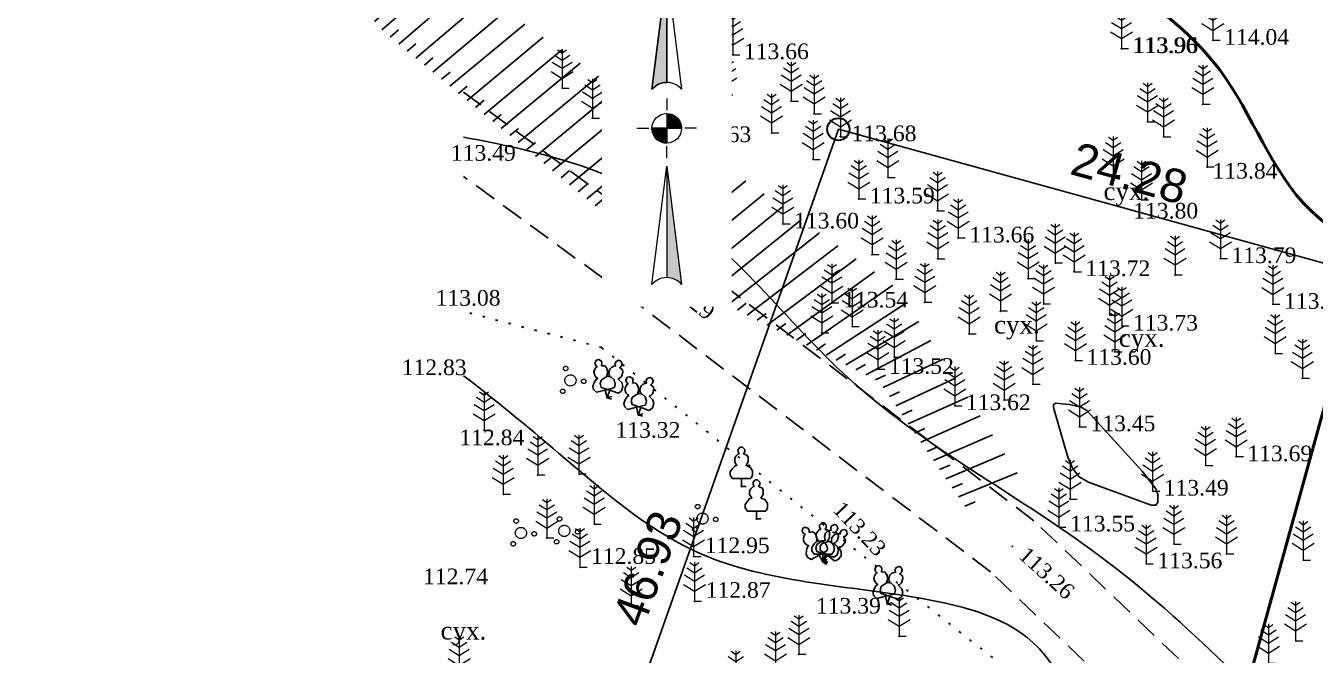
# Model space of a CAD drawing. Header units: millimetres. Extents: x 5405527 to 5405632, y 5524826 to 5524943.
# Drawn here: x 5405527.5 to 5405585.2, y 5524868.3 to 5524896.5 of the extents above; entities that cross this region are included whole.
import ezdxf
from ezdxf.enums import TextEntityAlignment as Align

# ---------------------------------------------------------------- set-up
doc = ezdxf.new("R2010")
doc.units = ezdxf.units.MM
doc.set_wipeout_variables(frame=1)
for name, pattern in [('DASHEDX2', [1.5, 1, -0.5]), ('HIDDEN', [0.5, 0, -0.5]), ('суцільна', [50, 50, 0])]:
    doc.linetypes.add(name, pattern=pattern)
for name, color, linetype, lineweight in [('#Лист (текст_ПН)', 250, 'Continuous', 0), ('#Штамп', 250, 'Continuous', 0), ('Контур', 7, 'HIDDEN', 30), ('ТОЧКИ', 7, 'Continuous', 30), ('усл. знак', 7, 'суцільна', 20)]:
    doc.layers.add(name, color=color, linetype=linetype, lineweight=lineweight)
for name, color, linetype in [('горизонтали', 42, 'Continuous'), ('дороги', 7, 'Continuous'), ('Ділянки_Межі', 10, 'Continuous'), ('надписи', 7, 'Continuous'), ('Откос', 7, 'Continuous'), ('отметки', 7, 'Continuous'), ('промеры', 185, 'Continuous'), ('Растительность', 7, 'Continuous')]:
    doc.layers.add(name, color=color, linetype=linetype)
doc.styles.get("Standard").update_dxf_attribs({"font": 'arial.ttf'})
doc.styles.add('times', font='times.ttf')
doc.styles.add('Мой_Топо', font='isocpeui.ttf')

# ---------------------------------------------------------------- blocks, each defined once
blk = doc.blocks.new('A$C51FE15A3')
at = {"layer": 'Растительность', "color": 94, "lineweight": 0}
for points in [[(0, 1.75), (0, 0), (0.319, 0)], [(-0.447, 1.172), (0, 0.895), (0.447, 1.172)], [(-0.343, 1.489), (0, 1.267), (0.343, 1.489)], [(-0.201, 1.726), (0, 1.584), (0.201, 1.726)], [(-0.493, 0.753), (0, 0.444), (0.493, 0.753)]]:
    blk.add_lwpolyline(points, dxfattribs=at)
blk = doc.blocks.new('A$C72385B22')
at = {"layer": 'усл. знак'}
for centre, radius in [((-0.02, 1.49), 0.25), ((0, 0), 0.625), ((-1.29, -0.64), 0.25), ((1.28, -0.76), 0.25)]:
    blk.add_circle(centre, radius, dxfattribs=at)
blk = doc.blocks.new('A$C2ACB5305')
at = {"layer": 'Растительность'}
blk.add_lwpolyline([(0.2, 0), (0.2, 0), (0, 0), (0, 0.35), (-0.4, 0.35), (-0.5, 0.5), (-0.5, 0.65), (-0.4, 0.8), (-0.3, 0.9), (-0.2, 0.95), (-0.25, 1), (-0.3, 1.1), (-0.3, 1.25), (-0.25, 1.35), (-0.15, 1.45), (-0.1, 1.45), (-0.15, 1.55), (-0.15, 1.65), (-0.05, 1.75), (0.05, 1.75), (0.15, 1.65), (0.15, 1.55), (0.1, 1.45), (0.25, 1.4), (0.3, 1.3), (0.3, 1.1), (0.25, 1), (0.2, 0.95), (0.4, 0.85), (0.5, 0.7), (0.5, 0.5), (0.45, 0.4), (0.4, 0.35), (0, 0.35)], dxfattribs=at)
blk = doc.blocks.new('Geo_Otkos_1', base_point=(5406079.34, 5525314.645, 108.81))
at = {"color": 0, "lineweight": -2}
for p, q in [((5406080.004, 5525313.91, 108.81), (5406080.066, 5525313.965, 108.81)), ((5406080.336, 5525313.543, 108.81), (5406080.402, 5525313.6, 108.81)), ((5406080.668, 5525313.176, 108.81), (5406080.868, 5525313.349, 108.81)), ((5406081.001, 5525312.808, 108.81), (5406081.135, 5525312.925, 108.81)), ((5406081.333, 5525312.441, 108.81), (5406081.67, 5525312.734, 108.81)), ((5406081.665, 5525312.073, 108.81), (5406082.042, 5525312.402, 108.81)), ((5406081.997, 5525311.706, 108.81), (5406082.472, 5525312.119, 108.81)), ((5406082.329, 5525311.338, 108.81), (5406082.706, 5525311.667, 108.81)), ((5406082.661, 5525310.971, 108.81), (5406083.274, 5525311.504, 108.81)), ((5406082.994, 5525310.604, 108.81), (5406083.371, 5525310.932, 108.81)), ((5406083.326, 5525310.236, 108.81), (5406084.076, 5525310.889, 108.81)), ((5406083.658, 5525309.869, 108.81), (5406084.035, 5525310.197, 108.81)), ((5406083.99, 5525309.501, 108.81), (5406084.878, 5525310.274, 108.81)), ((5406084.654, 5525308.767, 108.81), (5406085.68, 5525309.659, 108.81)), ((5406084.322, 5525309.134, 108.81), (5406084.699, 5525309.462, 108.81)), ((5406085.319, 5525308.032, 108.81), (5406086.481, 5525309.044, 108.81)), ((5406084.987, 5525308.399, 108.81), (5406085.364, 5525308.727, 108.81)), ((5406085.983, 5525307.297, 108.81), (5406087.283, 5525308.429, 108.81)), ((5406085.651, 5525307.664, 108.81), (5406086.028, 5525307.993, 108.81)), ((5406086.647, 5525306.562, 108.81), (5406088.085, 5525307.814, 108.81)), ((5406086.315, 5525306.929, 108.81), (5406086.692, 5525307.258, 108.81)), ((5406087.312, 5525305.827, 108.81), (5406088.887, 5525307.199, 108.81)), ((5406086.98, 5525306.195, 108.81), (5406087.357, 5525306.523, 108.81)), ((5406087.976, 5525305.092, 108.81), (5406089.689, 5525306.584, 108.81)), ((5406087.644, 5525305.46, 108.81), (5406088.021, 5525305.788, 108.81)), ((5406088.64, 5525304.357, 108.81), (5406090.491, 5525305.969, 108.81)), ((5406088.308, 5525304.725, 108.81), (5406088.685, 5525305.053, 108.81)), ((5406089.305, 5525303.623, 108.81), (5406091.293, 5525305.353, 108.81)), ((5406088.973, 5525303.99, 108.81), (5406089.35, 5525304.318, 108.81)), ((5406089.969, 5525302.888, 108.81), (5406092.095, 5525304.738, 108.81)), ((5406090.633, 5525302.153, 108.81), (5406092.896, 5525304.123, 108.81)), ((5406089.637, 5525303.255, 108.81), (5406090.014, 5525303.584, 108.81)), ((5406091.298, 5525301.418, 108.81), (5406093.698, 5525303.508, 108.81)), ((5406090.301, 5525302.52, 108.81), (5406090.678, 5525302.849, 108.81)), ((5406091.962, 5525300.683, 108.81), (5406094.5, 5525302.893, 108.81)), ((5406090.965, 5525301.786, 108.81), (5406091.343, 5525302.114, 108.81)), ((5406092.626, 5525299.948, 108.81), (5406095.302, 5525302.278, 108.81)), ((5406093.291, 5525299.214, 108.81), (5406096.104, 5525301.663, 108.81)), ((5406091.63, 5525301.051, 108.81), (5406092.007, 5525301.379, 108.81)), ((5406093.955, 5525298.479, 108.81), (5406096.906, 5525301.048, 108.81)), ((5406092.294, 5525300.316, 108.81), (5406092.671, 5525300.644, 108.81)), ((5406094.619, 5525297.744, 108.81), (5406097.708, 5525300.433, 108.81)), ((5406092.958, 5525299.581, 108.81), (5406093.336, 5525299.909, 108.81)), ((5406095.284, 5525297.009, 108.81), (5406098.51, 5525299.818, 108.81)), ((5406093.623, 5525298.846, 108.81), (5406094, 5525299.174, 108.81)), ((5406095.948, 5525296.274, 108.81), (5406099.292, 5525299.179, 108.81)), ((5406096.698, 5525295.63, 108.81), (5406100.052, 5525298.514, 108.81)), ((5406094.287, 5525298.111, 108.81), (5406094.664, 5525298.44, 108.81)), ((5406094.951, 5525297.376, 108.81), (5406095.329, 5525297.705, 108.81)), ((5406097.463, 5525295, 108.81), (5406100.813, 5525297.849, 108.81)), ((5406095.616, 5525296.642, 108.81), (5406095.993, 5525296.97, 108.81)), ((5406098.228, 5525294.37, 108.81), (5406101.574, 5525297.185, 108.81)), ((5406096.316, 5525295.944, 108.81), (5406096.694, 5525296.271, 108.81)), ((5406098.992, 5525293.74, 108.81), (5406102.341, 5525296.529, 108.81)), ((5406097.081, 5525295.315, 108.81), (5406097.461, 5525295.64, 108.81)), ((5406099.757, 5525293.111, 108.81), (5406103.166, 5525295.944, 108.81)), ((5406100.522, 5525292.481, 108.81), (5406103.99, 5525295.36, 108.81)), ((5406097.845, 5525294.685, 108.81), (5406098.227, 5525295.008, 108.81)), ((5406101.287, 5525291.851, 108.81), (5406104.814, 5525294.775, 108.81)), ((5406098.61, 5525294.055, 108.81), (5406098.994, 5525294.376, 108.81)), ((5406102.051, 5525291.221, 108.81), (5406105.639, 5525294.191, 108.81)), ((5406099.375, 5525293.425, 108.81), (5406099.759, 5525293.745, 108.81)), ((5406102.816, 5525290.592, 108.81), (5406106.463, 5525293.606, 108.81)), ((5406100.14, 5525292.796, 108.81), (5406100.524, 5525293.115, 108.81)), ((5406103.581, 5525289.962, 108.81), (5406107.287, 5525293.022, 108.81)), ((5406100.904, 5525292.166, 108.81), (5406101.289, 5525292.485, 108.81)), ((5406104.347, 5525289.334, 108.81), (5406108.112, 5525292.437, 108.81)), ((5406101.669, 5525291.536, 108.81), (5406102.054, 5525291.855, 108.81)), ((5406105.114, 5525288.708, 108.81), (5406108.936, 5525291.853, 108.81)), ((5406102.434, 5525290.907, 108.81), (5406102.819, 5525291.225, 108.81)), ((5406105.882, 5525288.081, 108.81), (5406109.76, 5525291.268, 108.81)), ((5406103.198, 5525290.277, 108.81), (5406103.584, 5525290.595, 108.81)), ((5406106.649, 5525287.455, 108.81), (5406110.585, 5525290.684, 108.81)), ((5406103.963, 5525289.647, 108.81), (5406104.349, 5525289.965, 108.81)), ((5406107.416, 5525286.828, 108.81), (5406111.409, 5525290.099, 108.81)), ((5406104.731, 5525289.021, 108.81), (5406105.117, 5525289.339, 108.81)), ((5406108.184, 5525286.202, 108.81), (5406112.233, 5525289.515, 108.81)), ((5406105.498, 5525288.394, 108.81), (5406105.884, 5525288.712, 108.81)), ((5406108.951, 5525285.575, 108.81), (5406113.058, 5525288.93, 108.81)), ((5406109.719, 5525284.949, 108.81), (5406113.882, 5525288.346, 108.81)), ((5406106.265, 5525287.768, 108.81), (5406106.652, 5525288.085, 108.81)), ((5406110.531, 5525284.392, 108.81), (5406114.706, 5525287.761, 108.81)), ((5406107.033, 5525287.141, 108.81), (5406107.419, 5525287.458, 108.81)), ((5406111.415, 5525283.945, 108.81), (5406115.53, 5525287.178, 108.81)), ((5406107.8, 5525286.515, 108.81), (5406108.187, 5525286.832, 108.81)), ((5406112.3, 5525283.499, 108.81), (5406116.353, 5525286.594, 108.81)), ((5406108.567, 5525285.889, 108.81), (5406108.955, 5525286.205, 108.81)), ((5406113.184, 5525283.052, 108.81), (5406117.177, 5525286.011, 108.81)), ((5406109.335, 5525285.262, 108.81), (5406109.722, 5525285.578, 108.81)), ((5406114.068, 5525282.605, 108.81), (5406118, 5525285.428, 108.81)), ((5406110.102, 5525284.636, 108.81), (5406110.49, 5525284.952, 108.81)), ((5406114.952, 5525282.158, 108.81), (5406118.824, 5525284.844, 108.81)), ((5406110.973, 5525284.169, 108.81), (5406111.365, 5525284.48, 108.81)), ((5406111.857, 5525283.722, 108.81), (5406112.253, 5525284.028, 108.81)), ((5406112.742, 5525283.275, 108.81), (5406113.141, 5525283.576, 108.81)), ((5406115.836, 5525281.711, 108.81), (5406119.427, 5525284.052, 108.81)), ((5406113.626, 5525282.828, 108.81), (5406114.03, 5525283.123, 108.81)), ((5406116.72, 5525281.264, 108.81), (5406119.976, 5525283.208, 108.81)), ((5406114.51, 5525282.381, 108.81), (5406114.918, 5525282.67, 108.81)), ((5406117.604, 5525280.817, 108.81), (5406120.525, 5525282.365, 108.81)), ((5406115.394, 5525281.934, 108.81), (5406115.808, 5525282.214, 108.81)), ((5406116.278, 5525281.487, 108.81), (5406116.702, 5525281.752, 108.81)), ((5406117.162, 5525281.04, 108.81), (5406117.597, 5525281.286, 108.81)), ((5406118.388, 5525280.256, 108.81), (5406121.074, 5525281.522, 108.81)), ((5406118.046, 5525280.593, 108.81), (5406118.495, 5525280.814, 108.81)), ((5406118.949, 5525279.439, 108.81), (5406121.624, 5525280.676, 108.81)), ((5406118.669, 5525279.848, 108.81), (5406119.122, 5525280.059, 108.81)), ((5406119.51, 5525278.623, 108.81), (5406122.175, 5525279.829, 108.81)), ((5406119.23, 5525279.031, 108.81), (5406119.684, 5525279.239, 108.81)), ((5406120.071, 5525277.806, 108.81), (5406122.725, 5525278.983, 108.81)), ((5406119.791, 5525278.215, 108.81), (5406120.247, 5525278.419, 108.81)), ((5406120.632, 5525276.99, 108.81), (5406123.276, 5525278.136, 108.81)), ((5406120.351, 5525277.398, 108.81), (5406120.809, 5525277.599, 108.81)), ((5406121.193, 5525276.173, 108.81), (5406123.827, 5525277.29, 108.81)), ((5406120.912, 5525276.582, 108.81), (5406121.372, 5525276.779, 108.81)), ((5406121.754, 5525275.357, 108.81), (5406124.377, 5525276.443, 108.81)), ((5406121.473, 5525275.765, 108.81), (5406121.934, 5525275.958, 108.81)), ((5406122.034, 5525274.948, 108.81), (5406122.497, 5525275.138, 108.81))]:
    blk.add_line(p, q, dxfattribs=at)
blk = doc.blocks.new('*U7')
at = {"color": 0}
for points in [[(-0.1125, 0), (-0.1087, -0.0291), (-0.0974, -0.0563)], [(-0.1125, 0), (-0.0974, -0.0563), (0, 0)], [(-0.0974, -0.0563), (0, -0.1125), (0, 0)], [(-0.0974, -0.0563), (-0.0795, -0.0795), (-0.0563, -0.0974)], [(-0.0974, -0.0563), (-0.0563, -0.0974), (0, -0.1125)], [(-0.0563, -0.0974), (-0.0291, -0.1087), (0, -0.1125)]]:
    blk.add_solid(points, dxfattribs=at)
blk = doc.blocks.new('*U8')
at = {"color": 0}
for points in [[(0, 0), (0.0974, 0.0563), (0, 0.1125)], [(0.0974, 0.0563), (0.0291, 0.1087), (0, 0.1125)], [(0.0974, 0.0563), (0.0563, 0.0974), (0.0291, 0.1087)], [(0, 0), (0.1125, 0), (0.0974, 0.0563)], [(0.0974, 0.0563), (0.0795, 0.0795), (0.0563, 0.0974)], [(0.1125, 0), (0.1087, 0.0291), (0.0974, 0.0563)]]:
    blk.add_solid(points, dxfattribs=at)
blk = doc.blocks.new('*U9')
at = {"color": 0}
for points in [[(0, -1.1363), (0.0212, -1.1378), (0, -0.288)], [(0.0212, -1.1378), (0.042, -1.1424), (0, -0.288)], [(0.042, -1.1424), (0.062, -1.1498), (0, -0.288)], [(0.062, -1.1498), (0.0806, -1.1601), (0, -0.288)], [(0.0806, -1.1601), (0.0976, -1.1729), (0, -0.288)], [(0.0976, -1.1729), (0.1126, -1.188), (0, -0.288)]]:
    blk.add_solid(points, dxfattribs=at)
blk = doc.blocks.new('*U10')
at = {"color": 0}
for points in [[(-0.1126, 0.297), (-0.0976, 0.3121), (0, 1.197)], [(-0.0976, 0.3121), (-0.0806, 0.3249), (0, 1.197)], [(-0.0806, 0.3249), (-0.062, 0.3352), (0, 1.197)], [(-0.062, 0.3352), (-0.042, 0.3426), (0, 1.197)], [(-0.042, 0.3426), (-0.0212, 0.3472), (0, 1.197)], [(-0.0212, 0.3472), (0, 0.3487), (0, 1.197)]]:
    blk.add_solid(points, dxfattribs=at)
blk = doc.blocks.new('#Північ')
at = {"color": 7}
blk.add_wipeout([(-2.901, 10.635), (2.901, 10.635), (2.901, -7.981), (-2.901, -7.981)], dxfattribs=at).dxf.layer = '#Лист (текст_ПН)'
at = {"layer": '#Лист (текст_ПН)'}
for p, q in [((-0.663, 1.748), (0, 7.043)), ((0, 7.043), (0, 2.052)), ((0, 7.043), (0.663, 1.748)), ((0, 1.337), (0, 0.807)), ((0, 0.662), (0, -0.662)), ((-1.337, 0), (-0.807, 0)), ((-0.662, 0), (0.662, 0)), ((1.337, 0), (0.807, 0)), ((0, -1.337), (0, -0.807)), ((-0.663, -6.99), (0, -1.695)), ((0, -1.695), (0.663, -6.99)), ((0, -1.695), (0, -6.686))]:
    blk.add_line(p, q, dxfattribs=at)
at = {"layer": '#Лист (текст_ПН)', "flags": 128}
for points in [[(0, 7.043), (-0.663, 1.748, -0.218585), (0, 2.052)], [(0, 0), (-0.662, 0, 0.414214), (0, -0.662)]]:
    blk.add_lwpolyline(points, format="xyb", close=True, dxfattribs=at)
at = {"layer": '#Лист (текст_ПН)'}
blk.add_circle((0, 0), 0.662, dxfattribs=at)
for centre in [(0, 1.178), (0, -7.56)]:
    blk.add_arc(centre, 0.874, 40.67981, 139.32019, dxfattribs=at)
at = {"layer": '#Лист (текст_ПН)', "xscale": 5.883850111352785, "yscale": 5.883850111352785, "zscale": 5.883850111352785}
for name in ['*U10', '*U8', '*U7', '*U9']:
    blk.add_blockref(name, (0, 0), dxfattribs=at)
at = {"layer": '#Лист (текст_ПН)', "style": 'Мой_Топо'}
blk.add_text('Пн', height=1.4, dxfattribs=at).set_placement((-1.217, 8.077))

msp = doc.modelspace()

# ---------------------------------------------------------------- linework, layer by layer
at = {"layer": 'горизонтали', "color": 32}
msp.add_polyline3d([(5405575.057, 5524876.062, 113.5), (5405574.647, 5524876.302, 113.5), (5405574.337, 5524876.682, 113.5), (5405574.127, 5524877.182, 113.5), (5405573.497, 5524879.402, 113.5), (5405573.497, 5524879.542, 113.5), (5405573.597, 5524879.602, 113.5), (5405574.197, 5524879.542, 113.5), (5405574.727, 5524879.412, 113.5), (5405574.977, 5524879.272, 113.5), (5405577.457, 5524876.552, 113.5), (5405578.077, 5524875.752, 113.5), (5405578.157, 5524875.522, 113.5), (5405578.157, 5524875.142, 113.5), (5405578.077, 5524875.022, 113.5), (5405577.857, 5524875.022, 113.5), (5405575.057, 5524876.062, 113.5)], close=True, dxfattribs=at)
at = {"layer": 'горизонтали', "color": 32, "lineweight": 50}
msp.add_open_spline([(5405606.456, 5524869.158), (5405605.877, 5524869.753), (5405604.523, 5524871.087), (5405599.067, 5524873.137), (5405593.856, 5524878.42), (5405589.938, 5524885.301), (5405583.797, 5524888.195), (5405581.689, 5524894.807), (5405574.067, 5524900.184), (5405568.854, 5524904.428), (5405565.01, 5524906.609)], degree=3, knots=[95.517258, 95.517258, 95.517258, 95.517258, 97.981196, 101.219145, 112.663477, 119.411918, 124.483522, 131.95838, 138.574265, 151.941327, 151.941327, 151.941327, 151.941327], dxfattribs=at)
at = {"layer": 'горизонтали', "color": 32}
for points, knots in [([(5405547.074, 5524891.506), (5405550.235, 5524890.92), (5405557.3, 5524889.228), (5405564.133, 5524879.562), (5405575.772, 5524873.469), (5405584.479, 5524864.762), (5405592.253, 5524855.035), (5405600.694, 5524850.595), (5405607.223, 5524845.854), (5405611.016, 5524844.52), (5405615.353, 5524845.832), (5405612.231, 5524848.538), (5405615.096, 5524851.641), (5405620.513, 5524848.229), (5405625.149, 5524846.33), (5405628.636, 5524843.151), (5405629.289, 5524841.361), (5405629.818, 5524840.704)], [150.895024, 150.895024, 150.895024, 150.895024, 160.422107, 171.701539, 184.668472, 199.328791, 208.368376, 221.647362, 227.659049, 232.061321, 234.360288, 237.456685, 239.327291, 244.513006, 252.991366, 255.698925, 258.334299, 258.334299, 258.334299, 258.334299]), ([(5405575.115, 5524854.77, 113.5), (5405575.115, 5524854.77, 113.5), (5405573.733, 5524856.493), (5405575.535, 5524862.287), (5405573.534, 5524869.581), (5405565.662, 5524871.411), (5405557.814, 5524871.72), (5405551.888, 5524876.938), (5405548.519, 5524879.726), (5405547.074, 5524880.825)], [127.503882, 127.503882, 127.503882, 127.503882, 128.770348, 136.542801, 143.113211, 148.898258, 158.810298, 166.34207, 171.772754, 171.772754, 171.772754, 171.772754])]:
    msp.add_open_spline(points, degree=3, knots=knots, dxfattribs=at)
at = {"layer": 'дороги', "color": 7, "linetype": 'DASHEDX2', "elevation": 112.707}
for points in [[(5405596.262, 5524853.313), (5405588.904, 5524859.072), (5405583.42, 5524864.022), (5405572.616, 5524874.334), (5405556.305, 5524886.724), (5405547.074, 5524893.518)], [(5405594.412, 5524850.951), (5405586.972, 5524856.774), (5405581.378, 5524861.824), (5405570.666, 5524872.048), (5405554.509, 5524884.322), (5405547.074, 5524889.749)]]:
    msp.add_lwpolyline(points, dxfattribs=at)
at = {"layer": 'Ділянки_Межі'}
msp.add_lwpolyline([(5405548.251, 5524847.603), (5405563.861, 5524891.856), (5405587.263, 5524885.396), (5405575.905, 5524844.251)], close=True, dxfattribs=at)
at = {"layer": 'Ділянки_Межі', "lineweight": 50}
msp.add_lwpolyline([(5405575.905, 5524844.251), (5405587.263, 5524885.396), (5405610.666, 5524878.935), (5405600.275, 5524841.297)], close=True, dxfattribs=at)
at = {"layer": 'Контур', "color": 7, "linetype": 'HIDDEN', "elevation": 113.34}
for points in [[(5405553.26, 5524882.08), (5405547.074, 5524883.695)], [(5405553.26, 5524882.08), (5405563.13, 5524874.2), (5405575.22, 5524864.69), (5405579.76, 5524859.54)]]:
    msp.add_lwpolyline(points, dxfattribs=at)
at = {"layer": 'отметки', "color": 7}
for p in [(5405580.629, 5524895.84, 114.035), (5405554.785, 5524895.135, 113.595), (5405559.132, 5524895.194, 113.663), (5405576.523, 5524895.471, 113.963), (5405576.556, 5524895.471, 113.961), (5405551.5, 5524893.699, 113.549), (5405558.823, 5524893.396, 113.617), (5405561.746, 5524893.117, 113.65), (5405580.175, 5524892.976, 113.916), (5405552.845, 5524892.356, 113.63), (5405557.615, 5524892.49, 113.597), (5405562.776, 5524892.554, 113.647), (5405577.694, 5524892.19, 113.894), (5405560.875, 5524891.696, 113.6), (5405556.554, 5524891.485, 113.631), (5405563.95, 5524891.523, 113.684), (5405578.418, 5524891.521, 113.9), (5405562.729, 5524890.51, 113.592), (5405580.366, 5524890.174, 113.842), (5405580.38, 5524890.17, 113.85), (5405566.08, 5524889.7, 113.664), (5405576.155, 5524889.781, 113.821), (5405556.995, 5524889.121, 113.639), (5405564.769, 5524888.739, 113.588), (5405568.297, 5524888.206, 113.681), (5405577.425, 5524888.698, 113.796), (5405561.377, 5524887.618, 113.597), (5405569.223, 5524886.989, 113.662), (5405565.372, 5524886.246, 113.544), (5405568.313, 5524886.065, 113.612), (5405573.572, 5524885.872, 113.714), (5405580.957, 5524886.066, 113.787), (5405555.407, 5524885.523, 113.287), (5405574.416, 5524885.483, 113.719), (5405578.928, 5524885.337, 113.805), (5405566.446, 5524885.146, 113.509), (5405572.355, 5524885.168, 113.672), (5405567.725, 5524884.107, 113.569), (5405563.574, 5524884.078, 113.537), (5405571.111, 5524883.705, 113.595), (5405571.119, 5524883.728, 113.577), (5405573.044, 5524884.037, 113.679), (5405576.004, 5524883.541, 113.69), (5405583.312, 5524884.02, 113.855), (5405564.483, 5524883.025, 113.602), (5405576.551, 5524883.045, 113.73), (5405563.119, 5524882.753, 113.639), (5405569.713, 5524882.697, 113.517), (5405572.717, 5524882.388, 113.584), (5405553.259, 5524882.083, 113.337), (5405576.236, 5524881.897, 113.67), (5405583.42, 5524881.821, 113.79), (5405566.363, 5524881.649, 113.518), (5405574.468, 5524881.514, 113.602), (5405565.624, 5524881.107, 113.518), (5405584.628, 5524880.706, 113.794), (5405572.569, 5524880.441, 113.533), (5405553.51, 5524879.84, 113.34), (5405569.065, 5524879.483, 113.618), (5405571.279, 5524879.737, 113.613), (5405554.9, 5524879.07, 113.32), (5405547.997, 5524878.381, 112.858), (5405574.646, 5524878.54, 113.452), (5405581.667, 5524877.195, 113.689), (5405580.296, 5524876.814, 113.642), (5405550.4, 5524876.38, 112.89), (5405552.25, 5524876.43, 113.08), (5405548.86, 5524875.52, 112.85), (5405559.52, 5524875.87, 113.35), (5405577.925, 5524875.659, 113.485), (5405574.235, 5524875.303, 113.522), (5405560.19, 5524874.41, 113.3), (5405552.93, 5524874.18, 112.93), (5405563.126, 5524874.203, 113.226), (5405573.735, 5524874.054, 113.551), (5405550.81, 5524873.56, 112.9), (5405571.641, 5524873.191, 113.261), (5405578.878, 5524873.285, 113.541), (5405557.38, 5524872.73, 112.95), (5405581.237, 5524872.848, 113.562), (5405584.671, 5524872.569, 113.677), (5405552.29, 5524872.25, 112.85), (5405563.17, 5524872.49, 113.37), (5405577.642, 5524872.402, 113.559), (5405554.59, 5524870.53, 112.91), (5405557.42, 5524870.73, 112.87), (5405566.05, 5524870.61, 113.39), (5405566.58, 5524869.16, 113.3), (5405584.345, 5524868.952, 112.786), (5405584.345, 5524868.952, 113.603), (5405562.09, 5524868.35, 113.06)]:
    msp.add_point(p, dxfattribs=at)
at = {"layer": 'ТОЧКИ'}
msp.add_circle((5405563.861, 5524891.856), 0.5, dxfattribs=at)

# ---------------------------------------------------------------- block references
at = {"layer": 'Откос', "color": 7}
msp.add_blockref('Geo_Otkos_1', (5405526.822, 5524914.685, 100.01), dxfattribs=at)
at = {"layer": 'Растительность', "color": 7}
for name, p in [('A$C51FE15A3', (5405580.63, 5524895.84, 114.04)), ('A$C51FE15A3', (5405554.78, 5524895.12, 113.59)), ('A$C51FE15A3', (5405559.13, 5524895.19, 113.66)), ('A$C51FE15A3', (5405576.53, 5524895.47, 113.96)), ('A$C51FE15A3', (5405551.49, 5524893.69, 113.55)), ('A$C51FE15A3', (5405558.82, 5524893.4, 113.62)), ('A$C51FE15A3', (5405561.75, 5524893.12, 113.65)), ('A$C51FE15A3', (5405580.18, 5524892.98, 113.92)), ('A$C51FE15A3', (5405552.85, 5524892.36, 113.63)), ('A$C51FE15A3', (5405557.62, 5524892.49, 113.6)), ('A$C51FE15A3', (5405562.78, 5524892.55, 113.65)), ('A$C51FE15A3', (5405577.7, 5524892.19, 113.89)), ('A$C51FE15A3', (5405560.87, 5524891.7, 113.6)), ('A$C51FE15A3', (5405556.55, 5524891.48, 113.63)), ('A$C51FE15A3', (5405563.95, 5524891.52, 113.68)), ('A$C51FE15A3', (5405578.42, 5524891.52, 113.9)), ('A$C51FE15A3', (5405562.73, 5524890.51, 113.59)), ('A$C51FE15A3', (5405580.37, 5524890.17, 113.84)), ('A$C51FE15A3', (5405566.08, 5524889.7, 113.66)), ('A$C51FE15A3', (5405576.16, 5524889.78, 113.82)), ('A$C51FE15A3', (5405557, 5524889.12, 113.64)), ('A$C51FE15A3', (5405564.77, 5524888.74, 113.59)), ('A$C51FE15A3', (5405577.43, 5524888.7, 113.8)), ('A$C51FE15A3', (5405568.3, 5524888.21, 113.68)), ('A$C51FE15A3', (5405561.38, 5524887.62, 113.6)), ('A$C51FE15A3', (5405569.22, 5524886.99, 113.66)), ('A$C51FE15A3', (5405565.37, 5524886.25, 113.54)), ('A$C51FE15A3', (5405568.31, 5524886.06, 113.61)), ('A$C51FE15A3', (5405573.57, 5524885.87, 113.71)), ('A$C51FE15A3', (5405580.96, 5524886.07, 113.79)), ('A$C51FE15A3', (5405574.42, 5524885.48, 113.72)), ('A$C51FE15A3', (5405578.93, 5524885.34, 113.81)), ('A$C51FE15A3', (5405566.45, 5524885.15, 113.51)), ('A$C51FE15A3', (5405572.36, 5524885.17, 113.67)), ('A$C51FE15A3', (5405563.57, 5524884.08, 113.54)), ('A$C51FE15A3', (5405567.73, 5524884.11, 113.57)), ('A$C51FE15A3', (5405571.12, 5524883.73, 113.58)), ('A$C51FE15A3', (5405573.04, 5524884.04, 113.68)), ('A$C51FE15A3', (5405576, 5524883.54, 113.69)), ('A$C51FE15A3', (5405583.31, 5524884.02, 113.86)), ('A$C51FE15A3', (5405564.48, 5524883.02, 113.6)), ('A$C51FE15A3', (5405576.55, 5524883.05, 113.73)), ('A$C51FE15A3', (5405563.12, 5524882.75, 113.64)), ('A$C51FE15A3', (5405569.71, 5524882.7, 113.52)), ('A$C51FE15A3', (5405572.72, 5524882.39, 113.58)), ('A$C51FE15A3', (5405576.24, 5524881.9, 113.67)), ('A$C51FE15A3', (5405583.42, 5524881.82, 113.79)), ('A$C51FE15A3', (5405566.36, 5524881.65, 113.52)), ('A$C51FE15A3', (5405574.47, 5524881.51, 113.6)), ('A$C51FE15A3', (5405565.62, 5524881.11, 113.52)), ('A$C51FE15A3', (5405584.63, 5524880.71, 113.79)), ('A$C51FE15A3', (5405572.57, 5524880.44, 113.53)), ('A$C51FE15A3', (5405569.07, 5524879.48, 113.62)), ('A$C51FE15A3', (5405571.28, 5524879.74, 113.61)), ('A$C51FE15A3', (5405548, 5524878.37, 112.86)), ('A$C51FE15A3', (5405574.65, 5524878.54, 113.45)), ('A$C51FE15A3', (5405581.67, 5524877.2, 113.69)), ('A$C51FE15A3', (5405580.3, 5524876.81, 113.64)), ('A$C51FE15A3', (5405550.4, 5524876.38, 112.89)), ('A$C51FE15A3', (5405552.25, 5524876.43, 113.08)), ('A$C51FE15A3', (5405548.86, 5524875.52, 112.85)), ('A$C2ACB5305', (5405559.52, 5524875.87, 113.35)), ('A$C51FE15A3', (5405577.93, 5524875.66, 113.49)), ('A$C51FE15A3', (5405574.23, 5524875.3, 113.52)), ('A$C2ACB5305', (5405560.19, 5524874.41, 113.3)), ('A$C51FE15A3', (5405552.93, 5524874.18, 112.93)), ('A$C51FE15A3', (5405573.73, 5524874.05, 113.55)), ('A$C51FE15A3', (5405550.81, 5524873.56, 112.9)), ('A$C51FE15A3', (5405578.88, 5524873.28, 113.54)), ('A$C51FE15A3', (5405557.38, 5524872.73, 112.95)), ('A$C51FE15A3', (5405581.24, 5524872.85, 113.56)), ('A$C51FE15A3', (5405584.67, 5524872.57, 113.68)), ('A$C51FE15A3', (5405552.29, 5524872.25, 112.85)), ('A$C2ACB5305', (5405563.17, 5524872.49, 113.37)), ('A$C51FE15A3', (5405577.64, 5524872.4, 113.56)), ('A$C51FE15A3', (5405554.59, 5524870.53, 112.91)), ('A$C51FE15A3', (5405557.42, 5524870.73, 112.87)), ('A$C51FE15A3', (5405566.58, 5524869.16, 113.3)), ('A$C51FE15A3', (5405584.33, 5524868.96, 112.79)), ('A$C51FE15A3', (5405562.09, 5524868.35, 113.06)), ('A$C51FE15A3', (5405583.11, 5524867.96, 113.6)), ('A$C51FE15A3', (5405546.89, 5524867.41, 112.58)), ('A$C51FE15A3', (5405561.04, 5524867.62, 112.92)), ('A$C51FE15A3', (5405559.27, 5524866.76, 112.83))]:
    msp.add_blockref(name, p, dxfattribs=at)
for p, rotation in [((5405553.514, 5524879.841, 113.34), 14.25825634128869), ((5405553.514, 5524879.839, 113.34), 341.402036161824), ((5405554.904, 5524879.071, 113.32), 14.25825634128869), ((5405554.904, 5524879.069, 113.32), 341.402036161824), ((5405563.17, 5524872.49, 113.37), 341.402036161824), ((5405563.17, 5524872.49, 113.37), 29.04570310529842), ((5405563.163, 5524872.492, 113.37), 324.06535802505), ((5405566.05, 5524870.612, 113.39), 14.25825634128869), ((5405566.05, 5524870.61, 113.39), 341.402036161824)]:
    msp.add_blockref('A$C2ACB5305', p, dxfattribs=dict(at, rotation=rotation))
at = {"layer": 'усл. знак', "color": 7, "linetype": 'суцільна', "lineweight": 13, "xscale": 0.3999999998750298, "yscale": 0.3999999998750298, "zscale": 0.3999999998750298, "rotation": 265.3647753868261}
for p in [(5405551.868, 5524880.613), (5405557.778, 5524874.43), (5405549.651, 5524873.784), (5405551.591, 5524873.877)]:
    msp.add_blockref('A$C72385B22', p, dxfattribs=at)

# ---------------------------------------------------------------- texts
at = {"layer": 'надписи', "color": 7, "style": 'times'}
for p in [(5405575.728, 5524889.488, 111.861), (5405570.827, 5524883.51, 111.861), (5405576.414, 5524882.917, 111.861), (5405546.054, 5524869.811, 111.861)]:
    msp.add_text('сух.', height=0.8, dxfattribs=at).set_placement(p, align=Align.TOP_LEFT)
at = {"layer": 'отметки', "color": 7, "style": 'times'}
for s, p in [('114.04', (5405581.129, 5524896.34, 114.035)), ('113.59', (5405555.285, 5524895.635, 113.595)), ('113.66', (5405559.632, 5524895.694, 113.663)), ('113.96', (5405577.023, 5524895.971, 113.963)), ('113.96', (5405577.056, 5524895.971, 113.961)), ('113.63', (5405553.345, 5524892.856, 113.63)), ('113.63', (5405557.054, 5524891.985, 113.631)), ('113.68', (5405564.45, 5524892.023, 113.684)), ('113.49', (5405546.515, 5524891.15, 113.486)), ('113.84', (5405580.611, 5524890.348, 113.842)), ('113.59', (5405565.269, 5524889.239, 113.588)), ('113.60', (5405561.877, 5524888.118, 113.597)), ('113.80', (5405577.059, 5524888.56, 113.796)), ('113.66', (5405569.723, 5524887.489, 113.662)), ('113.79', (5405581.457, 5524886.566, 113.787)), ('113.72', (5405574.916, 5524885.983, 113.719)), ('113.08', (5405545.831, 5524884.659, 113.075)), ('113.54', (5405564.074, 5524884.578, 113.537)), ('113.86', (5405583.812, 5524884.52, 113.855)), ('113.73', (5405577.051, 5524883.545, 113.73)), ('113.60', (5405574.968, 5524882.014, 113.602)), ('112.83', (5405544.313, 5524881.55, 112.833)), ('113.52', (5405566.124, 5524881.607, 113.518)), ('113.62', (5405569.565, 5524879.983, 113.618)), ('113.45', (5405575.146, 5524879.04, 113.452)), ('112.84', (5405546.895, 5524878.41, 112.844)), ('113.69', (5405582.167, 5524877.695, 113.689)), ('113.49', (5405578.425, 5524876.159, 113.485)), ('113.55', (5405574.235, 5524874.554, 113.551)), ('113.56', (5405578.142, 5524872.902, 113.559))]:
    msp.add_text(s, height=0.7, dxfattribs=at).set_placement(p, align=Align.TOP_LEFT)
for s, rotation, p in [('113.29', 322.08513, (5405556.109, 5524885.61, 113.287)), ('113.23', 313.40616, (5405564.073, 5524875.275, 113.226)), ('113.26', 317.96246, (5405572.347, 5524873.228, 113.261))]:
    msp.add_text(s, height=0.7, rotation=rotation, dxfattribs=at).set_placement(p, align=Align.TOP_LEFT)
for s, p in [('113.32', (5405553.883, 5524878.398)), ('112.95', (5405557.88, 5524873.23, 112.95)), ('112.85', (5405552.79, 5524872.75, 112.85)), ('112.74', (5405545.27, 5524871.84, 112.74)), ('112.87', (5405557.92, 5524871.23, 112.87)), ('113.39', (5405562.856, 5524870.524, 113.39))]:
    msp.add_text(s, height=0.7, dxfattribs=at).set_placement(p, align=Align.MIDDLE_LEFT)
at = {"layer": 'промеры', "char_height": 1.5, "attachment_point": 1}
for s, insert, rotation in [('24.28', (5405574.565, 5524891.311), 344.5669), ('46.93', (5405553.712, 5524869.994), 69.84155)]:
    msp.add_mtext(s, dxfattribs=dict(at, insert=insert, rotation=rotation))

# ---------------------------------------------------------------- next in the draw order: block references
at = {"layer": '#Штамп'}
msp.add_blockref('#Північ', (5405556.179, 5524891.901, 112.893), dxfattribs=at)

# ---------------------------------------------------------------- next in the draw order: linework, layer by layer
at = {"layer": 'Ділянки_Межі', "lineweight": 25}
msp.add_lwpolyline([(5405629.818, 5524837.715), (5405624.646, 5524838.342), (5405600.275, 5524841.297), (5405575.905, 5524844.251), (5405548.251, 5524847.603), (5405563.861, 5524891.856), (5405587.263, 5524885.396), (5405610.666, 5524878.935), (5405629.818, 5524873.647)], dxfattribs=at)

doc.saveas('drawing.dxf')
